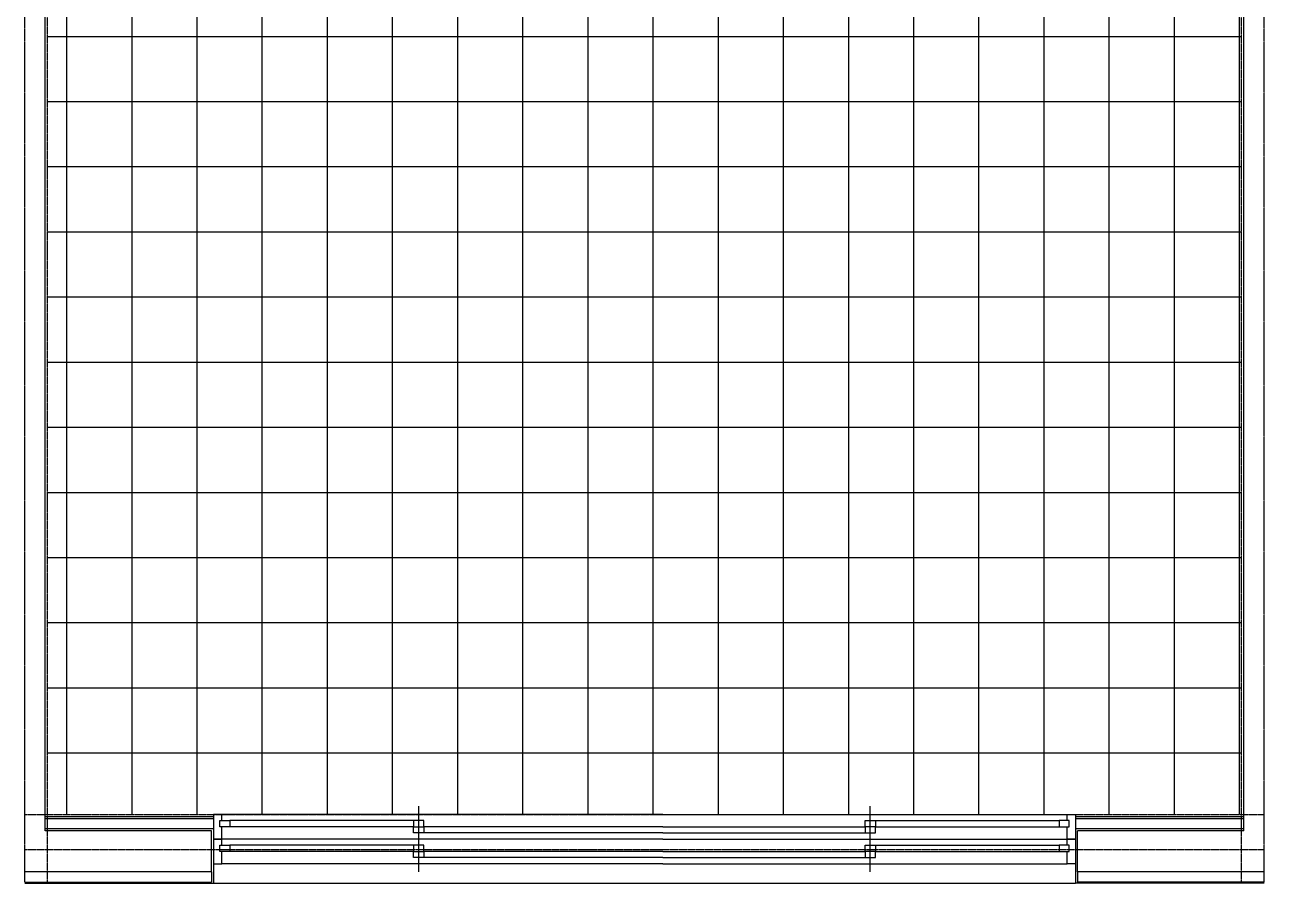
# Model space of a CAD drawing. Header units: millimetres. Extents: x 1065 to 7105, y 0 to 12250.
# Drawn here: x 1065 to 7105, y 0 to 4184 of the extents above; entities that cross this region are included whole.
import ezdxf

# ---------------------------------------------------------------- set-up
doc = ezdxf.new("R2010")
doc.units = ezdxf.units.MM
doc.linetypes.add('CEN', pattern=[62, 60, -1, 0, -1])
doc.linetypes.add('DDOT', pattern=[14, 12, -1, 0, -1])
for name, color, linetype in [('CEN', 1, 'CEN'), ('INS', 5, 'Continuous'), ('W1', 2, 'Continuous'), ('WINDOW', 4, 'Continuous'), ('석고보드', 6, 'Continuous')]:
    doc.layers.add(name, color=color, linetype=linetype)
doc.layers.add('MC', color=145, linetype='DDOT', plot=False)

msp = doc.modelspace()

# ---------------------------------------------------------------- hatches: boundary and pattern name
at = {"transparency": 33554508}
h = msp.add_hatch(dxfattribs=at)
h.set_pattern_fill('ANSI37', color=1, scale=100, angle=45)
h.paths.add_polyline_path([(6995.2, 4375), (1175.2, 4375), (1175.2, 335), (6995.2, 335)])

# ---------------------------------------------------------------- linework, layer by layer
at = {"layer": 'CEN'}
for p, q in [((1065.2, 5), (1065.2, 12245)), ((7105.2, 5), (7105.2, 12245))]:
    msp.add_line(p, q, dxfattribs=at)
at = {"layer": 'INS'}
for p, q in [((1985.2, 265), (1165.2, 265)), ((7005.2, 265), (6185.2, 265))]:
    msp.add_line(p, q, dxfattribs=at)
at = {"layer": 'MC'}
for p, q in [((1175.2, 5), (1175.2, 12245)), ((6995.2, 5), (6995.2, 4450)), ((1065.2, 335), (7105.2, 335)), ((1065.2, 165), (7105.2, 165))]:
    msp.add_line(p, q, dxfattribs=at)
at = {"layer": 'W1'}
for p, q in [((1165.2, 255), (1165.2, 10195)), ((7005.2, 255), (7005.2, 10195)), ((1975.2, 255), (1165.2, 255)), ((1975.2, 55), (1975.2, 255)), ((6195.2, 55), (6195.2, 255)), ((7005.2, 255), (6195.2, 255)), ((6195.2, 55), (6195.2, 255)), ((1975.2, 55), (1065.2, 55)), ((7105.2, 55), (6195.2, 55))]:
    msp.add_line(p, q, dxfattribs=at)
at = {"layer": 'WINDOW', "color": 8}
for p, q in [((2985.2, 55), (2985.2, 375)), ((5185.2, 55), (5185.2, 375)), ((4175.2, 335), (2025.2, 335)), ((2960.2, 305), (2065.2, 305)), ((4175.2, 335), (6145.2, 335)), ((5210.2, 305), (6105.2, 305)), ((2960.2, 275), (2065.2, 275)), ((4175.2, 275), (3010.2, 275)), ((4175.2, 245), (3010.2, 245)), ((4175.2, 275), (5160.2, 275)), ((4175.2, 245), (5160.2, 245)), ((5210.2, 275), (6105.2, 275)), ((4175.2, 215), (2025.2, 215)), ((2960.2, 185), (2065.2, 185)), ((4175.2, 215), (6145.2, 215)), ((5210.2, 185), (6105.2, 185)), ((2960.2, 155), (2065.2, 155)), ((4175.2, 155), (3010.2, 155)), ((4175.2, 125), (3010.2, 125)), ((4175.2, 155), (5160.2, 155)), ((4175.2, 125), (5160.2, 125)), ((5210.2, 155), (6105.2, 155)), ((4175.2, 95), (2025.2, 95)), ((4175.2, 95), (6145.2, 95)), ((1985.2, 0), (6185.2, 0))]:
    msp.add_line(p, q, dxfattribs=at)
at = {"layer": 'WINDOW', "linetype": 'Continuous'}
for points in [[(2025.2, 305), (2025.2, 335), (1985.2, 335), (1985.2, 215), (2025.2, 215), (2025.2, 275)], [(2015.2, 305), (2065.2, 305), (2065.2, 275), (2015.2, 275), (2015.2, 305)], [(3010.2, 305), (2960.2, 305), (2960.2, 275), (3010.2, 275), (3010.2, 305)], [(5160.2, 305), (5210.2, 305), (5210.2, 275), (5160.2, 275), (5160.2, 305)], [(6155.2, 305), (6105.2, 305), (6105.2, 275), (6155.2, 275), (6155.2, 305)], [(6145.2, 305), (6145.2, 335), (6185.2, 335), (6185.2, 215), (6145.2, 215), (6145.2, 275)], [(2960.2, 275), (3010.2, 275), (3010.2, 245), (2960.2, 245), (2960.2, 275)], [(5210.2, 275), (5160.2, 275), (5160.2, 245), (5210.2, 245), (5210.2, 275)], [(2025.2, 185), (2025.2, 215), (1985.2, 215), (1985.2, 95), (2025.2, 95), (2025.2, 155)], [(2015.2, 185), (2065.2, 185), (2065.2, 155), (2015.2, 155), (2015.2, 185)], [(3010.2, 185), (2960.2, 185), (2960.2, 155), (3010.2, 155), (3010.2, 185)], [(5160.2, 185), (5210.2, 185), (5210.2, 155), (5160.2, 155), (5160.2, 185)], [(6155.2, 185), (6105.2, 185), (6105.2, 155), (6155.2, 155), (6155.2, 185)], [(6145.2, 185), (6145.2, 215), (6185.2, 215), (6185.2, 95), (6145.2, 95), (6145.2, 155)], [(2960.2, 155), (3010.2, 155), (3010.2, 125), (2960.2, 125), (2960.2, 155)], [(5210.2, 155), (5160.2, 155), (5160.2, 125), (5210.2, 125), (5210.2, 155)]]:
    msp.add_lwpolyline(points, dxfattribs=at)
at = {"layer": '석고보드', "color": 7}
for p, q in [((1165.2, 325), (1985.2, 325)), ((6185.2, 325), (7005.2, 325)), ((1985.2, 95), (1985.2, 0)), ((6185.2, 95), (6185.2, 0)), ((1065.2, 0), (1985.2, 0)), ((7105.2, 0), (6185.2, 0))]:
    msp.add_line(p, q, dxfattribs=at)
at = {"layer": '석고보드'}
for p, q in [((1165.2, 315), (1985.2, 315)), ((6185.2, 315), (7005.2, 315)), ((1065.2, 5), (1975.2, 5)), ((1975.2, 55), (1975.2, 5)), ((6195.2, 55), (6195.2, 5)), ((7105.2, 5), (6195.2, 5))]:
    msp.add_line(p, q, dxfattribs=at)

doc.saveas('drawing.dxf')
